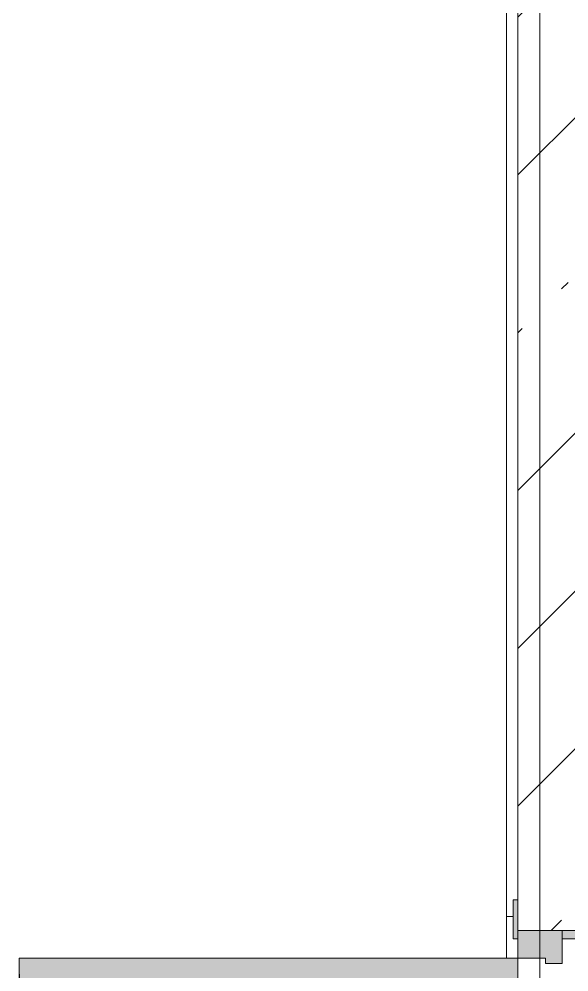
# Model space of a CAD drawing. Header units: millimetres. Extents: x 35787 to 244346, y -8553 to 29000.
# Drawn here: x 154706 to 155699, y 13450 to 15172 of the extents above; entities that cross this region are included whole.
import ezdxf

# ---------------------------------------------------------------- set-up
doc = ezdxf.new("R2010")
doc.units = ezdxf.units.MM
for name, color, linetype, lineweight, true_color in [('A-DOOR-3', 7, 'Continuous', 5, 0xaaaaaa), ('A-DOOR-4', 7, 'Continuous', 5, 0xe2e2e2), ('A-DOOR-FRAM-3', 7, 'Continuous', 5, 0xe2e2e2), ('A-DOOR-FRAM-4', 7, 'Continuous', 5, 0xaaaaaa), ('A-DOOR-FRAM-5', 7, 'Continuous', 5, 0xb7b7b7), ('A-FLOR-2', 7, 'Continuous', 5, 0xaaaaaa)]:
    doc.layers.add(name, color=color, linetype=linetype, lineweight=lineweight, true_color=true_color)
doc.layers.add('I-WALL-7', color=7, linetype='Continuous', lineweight=5)
doc.layers.add('Оси', color=7, linetype='Continuous', lineweight=9)

# ---------------------------------------------------------------- blocks, each defined once
blk = doc.blocks.new('110_Дверь_СКБ_2Ст - Д-2 1450x2100h_Лестничная клетка EIS60-31891763-1_2_2_птичка')
at = {"layer": 'A-DOOR-4'}
for points in [[(612.5, 1010), (612.5, 110), (662.5, 110), (662.5, 1010)], [(-637.5, 110), (-587.5, 110), (-587.5, 510), (-637.5, 510), (-637.5, 130)], [(697.5, 30), (697.5, -11), (712.5, -11), (712.5, 30)]]:
    blk.add_hatch(color=256, dxfattribs=at).paths.add_polyline_path(points)
h = blk.add_hatch(color=256, dxfattribs=at)
h.paths.add_polyline_path([(-687.5, 110), (-687.5, 30), (-627.5, 30), (-627.5, 60), (-637.5, 60), (-637.5, 110), (-657.8, 110)])
h.paths.add_polyline_path([(652.5, 60), (652.5, 30), (712.5, 30), (712.5, 110), (662.5, 110), (662.5, 60)])
at = {"layer": 'A-DOOR-FRAM-3'}
for points in [[(-742.5, 118), (-742.5, 110), (-672.5, 115.4), (-672.5, 118), (-712.5, 118)], [(697.5, 110), (767.5, 110), (767.5, 118), (697.5, 118)], [(-687.5, -11), (-672.5, -11), (-672.5, 30), (-687.5, 30)]]:
    blk.add_hatch(color=256, dxfattribs=at).paths.add_polyline_path(points)
at = {"layer": 'A-DOOR-3'}
for p, q in [((662.5, 1010), (612.5, 1010)), ((612.5, 1010), (612.5, 110)), ((662.5, 110), (662.5, 1010)), ((-637.5, 510), (-637.5, 110)), ((-587.5, 510), (-637.5, 510)), ((-587.5, 110), (-587.5, 510)), ((-637.5, 110), (-587.5, 110)), ((612.5, 110), (662.5, 110))]:
    blk.add_line(p, q, dxfattribs=at)
for centre, radius, start, end in [((662.5, 110), 900, 90, 180), ((-637.5, 110), 400, 360, 90)]:
    blk.add_arc(centre, radius, start, end, dxfattribs=at)
at = {"layer": 'A-DOOR-FRAM-4'}
for p, q in [((-672.5, 118), (-742.5, 118)), ((-742.5, 118), (-742.5, 110)), ((-742.5, 110), (-672.5, 110)), ((-637.5, 110), (-687.5, 110)), ((-687.5, 110), (-687.5, 30)), ((-672.5, 110), (-672.5, 118)), ((-637.5, 60), (-637.5, 110)), ((662.5, 110), (662.5, 60)), ((712.5, 110), (662.5, 110)), ((767.5, 118), (697.5, 118)), ((697.5, 118), (697.5, 110)), ((697.5, 110), (767.5, 110)), ((712.5, 30), (712.5, 110)), ((767.5, 110), (767.5, 118)), ((-627.5, 60), (-637.5, 60)), ((-627.5, 30), (-627.5, 60)), ((662.5, 60), (652.5, 60)), ((652.5, 60), (652.5, 30)), ((-687.5, 30), (-627.5, 30)), ((-672.5, 30), (-687.5, 30)), ((-687.5, 30), (-687.5, -11)), ((-672.5, -11), (-672.5, 30)), ((652.5, 30), (712.5, 30)), ((712.5, 30), (697.5, 30)), ((697.5, 30), (697.5, -11)), ((712.5, -11), (712.5, 30))]:
    blk.add_line(p, q, dxfattribs=at)
at = {"layer": 'A-DOOR-FRAM-5'}
for p, q in [((-687.5, -11), (-687.5, -110)), ((-672.5, -110), (-672.5, -11)), ((697.5, -11), (697.5, -110)), ((712.5, -110), (712.5, -11)), ((-672.5, -110), (-742.5, -110)), ((-742.5, -110), (-742.5, -118)), ((-742.5, -118), (-672.5, -118)), ((-687.5, -110), (-672.5, -110)), ((-672.5, -118), (-672.5, -110)), ((697.5, -110), (712.5, -110)), ((767.5, -110), (697.5, -110)), ((697.5, -110), (697.5, -118)), ((697.5, -118), (767.5, -118)), ((767.5, -118), (767.5, -110))]:
    blk.add_line(p, q, dxfattribs=at)

msp = doc.modelspace()

# ---------------------------------------------------------------- hatches: boundary and pattern name
at = {"layer": 'I-WALL-7'}
h = msp.add_hatch(dxfattribs=at)
h.set_pattern_fill('FP_92', color=256, style=0, pattern_type=2)
h.set_pattern_definition([(45, (117336.4, 0), (-285.123, 285.123), []), (45, (117621.53, 0), (-285.123, 285.123), [504.031, -100.806, 16.764, -84.042])])
h.paths.add_polyline_path([(155727.4, 11200), (155727.4, 12125), (155606.4, 12125), (155606.4, 11200)])
h.paths.add_polyline_path([(155606.4, 13525), (155727.4, 13525), (155727.4, 15200), (155606.4, 15200), (155606.4, 13550)])

# ---------------------------------------------------------------- linework, layer by layer
at = {"layer": 'A-FLOR-2'}
for p, q in [((155586.4, 13475), (155586.4, 21550.3)), ((155598.4, 13550), (155586.4, 13550))]:
    msp.add_line(p, q, dxfattribs=at)
at = {"layer": 'I-WALL-7'}
msp.add_line((155606.4, 21575.3), (155606.4, 13580), dxfattribs=at)
at = {"layer": 'Оси'}
msp.add_line((155646.4, 11299.7), (155646.4, 23799.7), dxfattribs=at)

# ---------------------------------------------------------------- block references
at = {"layer": 'A-DOOR-3', "rotation": 89.99999999999991}
msp.add_blockref('110_Дверь_СКБ_2Ст - Д-2 1450x2100h_Лестничная клетка EIS60-31891763-1_2_2_птичка', (155716.4, 12812.5), dxfattribs=at)

doc.saveas('drawing.dxf')
